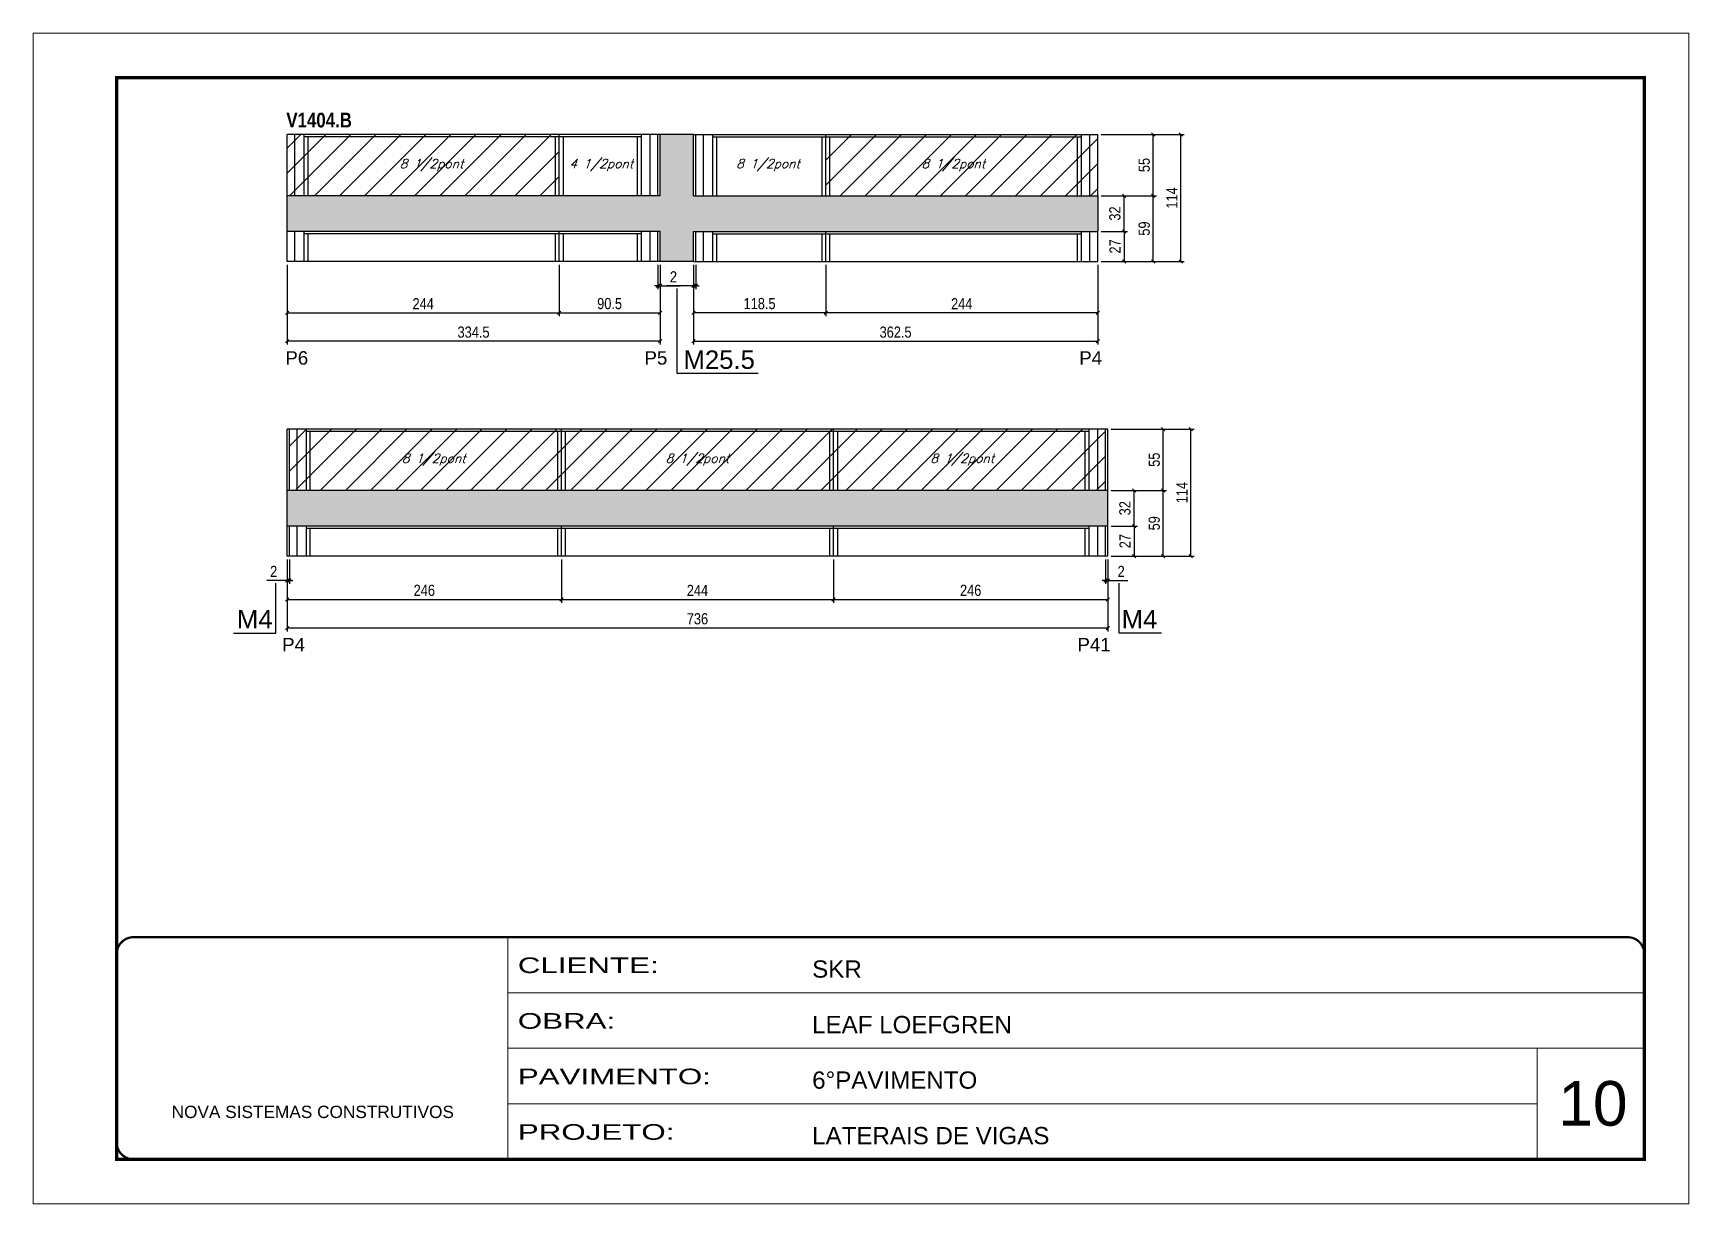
# Model space of a CAD drawing. Extents: x 3309 to 9563, y -2522 to 14608.
# Drawn here: x 4908 to 6393, y 11261 to 12311 of the extents above; entities that cross this region are included whole.
import ezdxf

# ---------------------------------------------------------------- set-up
doc = ezdxf.new("R2010")
doc.units = 0
doc.linetypes.add('CONTINUO', pattern=[0])
doc.linetypes.add('DASHED', pattern=[0.75, 0.5, -0.25])
for name, color, linetype in [('5', 5, 'Continuous'), ('COTA', 241, 'Continuous'), ('NOMENCLATURA', 7, 'Continuous'), ('Painéis', 200, 'Continuous'), ('SARR_2.2x7', 40, 'Continuous'), ('SARR_3.5x7', 81, 'Continuous'), ('texto', 7, 'Continuous')]:
    doc.layers.add(name, color=color, linetype=linetype)
for name, color, linetype, lineweight in [('CARIMBO', 255, 'Continuous', 9), ('Folhas', 255, 'Continuous', 9), ('Hachura', 251, 'Continuous', 9), ('SARRAFO DE PRESSAO', 251, 'DASHED', 9)]:
    doc.layers.add(name, color=color, linetype=linetype, lineweight=lineweight)
doc.styles.add('ARIAL', font='arial.ttf')
doc.styles.add('COTA TECNICA', font='techl___.ttf', dxfattribs={"height": 10})
doc.styles.add('Romans', font='romans.shx')
doc.styles.get("Standard").update_dxf_attribs({"font": 'arial.ttf'})
doc.styles.add('TECNICA', font='techb___.ttf', dxfattribs={"height": 10})
doc.styles.add('Tecnologia', font='')
doc.styles.get('Tecnologia').set_extended_font_data('Forgotten Futurist')
doc.dimstyles.new('PAINEL', dxfattribs={"dimtxt": 10, "dimasz": 3, "dimexe": 3, "dimexo": 3, "dimgap": 3, "dimtad": 1, "dimdec": 1, "dimzin": 12, "dimdsep": 46, "dimtxsty": 'COTA TECNICA', "dimblk1": 'OBLIQUE', "dimblk2": 'OBLIQUE', "dimsah": 1, "dimcen": 0.9, "dimclrd": 4, "dimclre": 4, "dimclrt": 240, "dimadec": 1, "dimazin": 3, "dimtfac": 1, "dimtdec": 1, "dimtmove": 0, "dimatfit": 3, "dimfxl": 1, "dimtolj": 1, "dimtzin": 12, "dimarcsym": 0})

# ---------------------------------------------------------------- blocks, each defined once
blk = doc.blocks.new('9999999999')
at = {"color": 30, "linetype": 'CONTINUO'}
for p, q in [((98564.6, 34230.2), (98564.6, 34429.4)), ((98564.6, 34379.6), (99584, 34379.6)), ((98564.6, 34329.8), (99488, 34329.8)), ((99584, 34329.8), (99488, 34329.8)), ((99488, 34329.8), (99488, 34230.2)), ((98564.6, 34280), (99488, 34280))]:
    blk.add_line(p, q, dxfattribs=at)
at = {"color": 30, "linetype": 'CONTINUO', "const_width": 2}
blk.add_lwpolyline([(99584, 34230.2), (99584, 34414.4, 0.414214), (99569, 34429.4), (98229, 34429.4, 0.414214), (98214, 34414.4), (98214, 34245.2, 0.414214), (98229, 34230.2), (99584, 34230.2)], format="xyb", dxfattribs=at)
at = {"layer": 'Folhas'}
blk.add_lwpolyline([(98139, 34190.2), (99624, 34190.2), (99624, 35240.2), (98139, 35240.2)], close=True, dxfattribs=at)
at = {"layer": 'Folhas', "color": 30, "const_width": 3}
blk.add_lwpolyline([(98214, 34230.2), (99584, 34230.2), (99584, 35200.2), (98214, 35200.2)], close=True, dxfattribs=at)
at = {"color": 7, "linetype": 'Continuous', "ltscale": 5, "style": 'ARIAL'}
for s, height, p in [('SKR', 15.48, (98837.7, 34393.1)), ('LEAF LOEFGREN', 15.483, (98837.7, 34343.3)), ('6°PAVIMENTO', 15.483, (98837.7, 34293.5)), ('NOVA SISTEMAS CONSTRUTIVOS', 11.059, (98263.2, 34267.2)), ('LATERAIS DE VIGAS', 15.483, (98837.7, 34243.7))]:
    blk.add_text(s, height=height, dxfattribs=at).set_placement(p)
at = {"layer": 'Folhas', "color": 7, "style": 'Tecnologia', "width": 1.5}
for s, p in [('CLIENTE:', (98573.7, 34397.2)), ('OBRA:', (98573.7, 34347.3)), ('PAVIMENTO:', (98573.7, 34297.5)), ('PROJETO:', (98573.7, 34247.7))]:
    blk.add_text(s, height=14, dxfattribs=at).set_placement(p)
blk = doc.blocks.new('_Oblique')
at = {"color": 0, "linetype": 'ByBlock', "lineweight": -2}
blk.add_line((-0.5, -0.5), (0.5, 0.5), dxfattribs=at)
blk = doc.blocks.new('*D1736')
at = {"layer": 'COTA', "color": 4, "linetype": 'ByBlock', "lineweight": -2, "transparency": 16777216}
for p, q in [((5500.2, 12102.9), (5500.2, 12031.3)), ((5862.7, 12102.9), (5862.7, 12031.3)), ((5500.2, 12034.3), (5862.7, 12034.3))]:
    blk.add_line(p, q, dxfattribs=at)
at = {"layer": 'Defpoints', "color": 0, "linetype": 'ByBlock', "transparency": 16777216}
for p in [(5500.2, 12105.9), (5862.7, 12105.9), (5862.7, 12034.3)]:
    blk.add_point(p, dxfattribs=at)
at = {"layer": 'COTA', "color": 4, "linetype": 'ByBlock', "lineweight": -2, "transparency": 16777216, "xscale": 3, "yscale": 3, "zscale": 3, "rotation": 180}
blk.add_blockref('_Oblique', (5500.2, 12034.3), dxfattribs=at)
at = {"layer": 'COTA', "color": 4, "linetype": 'ByBlock', "lineweight": -2, "transparency": 16777216, "xscale": 3, "yscale": 3, "zscale": 3}
blk.add_blockref('_Oblique', (5862.7, 12034.3), dxfattribs=at)
at = {"layer": 'COTA', "color": 240, "linetype": 'ByBlock', "transparency": 16777216, "insert": (5681.4, 12042.5), "char_height": 10, "attachment_point": 5, "style": 'COTA TECNICA'}
blk.add_mtext('\\A1;362.5', dxfattribs=at)
blk = doc.blocks.new('*D1737')
at = {"layer": 'COTA', "color": 4, "lineweight": -2, "transparency": 16777216}
for p, q in [((5618.7, 12102.9), (5618.7, 12056.9)), ((5862.7, 12102.9), (5862.7, 12056.9)), ((5862.7, 12059.9), (5618.7, 12059.9))]:
    blk.add_line(p, q, dxfattribs=at)
at = {"layer": 'Defpoints', "color": 0, "transparency": 16777216}
for p in [(5618.7, 12105.9), (5862.7, 12105.9), (5618.7, 12059.9)]:
    blk.add_point(p, dxfattribs=at)
at = {"layer": 'COTA', "color": 4, "lineweight": -2, "transparency": 16777216, "xscale": 3, "yscale": 3, "zscale": 3, "rotation": 180}
blk.add_blockref('_Oblique', (5618.7, 12059.9), dxfattribs=at)
at = {"layer": 'COTA', "color": 4, "lineweight": -2, "transparency": 16777216, "xscale": 3, "yscale": 3, "zscale": 3}
blk.add_blockref('_Oblique', (5862.7, 12059.9), dxfattribs=at)
at = {"layer": 'COTA', "color": 240, "transparency": 16777216, "insert": (5740.7, 12068), "char_height": 10, "attachment_point": 5, "style": 'COTA TECNICA'}
blk.add_mtext('\\A1;244', dxfattribs=at)
blk = doc.blocks.new('*D1738')
at = {"layer": 'COTA', "color": 4, "lineweight": -2, "transparency": 16777216}
for p, q in [((5500.2, 12102.9), (5500.2, 12056.9)), ((5618.7, 12102.9), (5618.7, 12056.9)), ((5618.7, 12059.9), (5500.2, 12059.9))]:
    blk.add_line(p, q, dxfattribs=at)
at = {"layer": 'Defpoints', "color": 0, "transparency": 16777216}
for p in [(5500.2, 12105.9), (5618.7, 12105.9), (5500.2, 12059.9)]:
    blk.add_point(p, dxfattribs=at)
at = {"layer": 'COTA', "color": 4, "lineweight": -2, "transparency": 16777216, "xscale": 3, "yscale": 3, "zscale": 3, "rotation": 180}
blk.add_blockref('_Oblique', (5500.2, 12059.9), dxfattribs=at)
at = {"layer": 'COTA', "color": 4, "lineweight": -2, "transparency": 16777216, "xscale": 3, "yscale": 3, "zscale": 3}
blk.add_blockref('_Oblique', (5618.7, 12059.9), dxfattribs=at)
at = {"layer": 'COTA', "color": 240, "transparency": 16777216, "insert": (5559.4, 12068.1), "char_height": 10, "attachment_point": 5, "style": 'COTA TECNICA'}
blk.add_mtext('\\A1;118.5', dxfattribs=at)
blk = doc.blocks.new('*D1740')
at = {"layer": 'COTA', "color": 4, "linetype": 'ByBlock', "lineweight": -2, "transparency": 16777216}
for p, q in [((5135.7, 12102.9), (5135.7, 12031.3)), ((5470.2, 12102.9), (5470.2, 12031.3)), ((5470.2, 12034.3), (5135.7, 12034.3))]:
    blk.add_line(p, q, dxfattribs=at)
at = {"layer": 'Defpoints', "color": 0, "linetype": 'ByBlock', "transparency": 16777216}
for p in [(5135.7, 12105.9), (5470.2, 12105.9), (5135.7, 12034.3)]:
    blk.add_point(p, dxfattribs=at)
at = {"layer": 'COTA', "color": 4, "linetype": 'ByBlock', "lineweight": -2, "transparency": 16777216, "xscale": 3, "yscale": 3, "zscale": 3, "rotation": 180}
blk.add_blockref('_Oblique', (5135.7, 12034.3), dxfattribs=at)
at = {"layer": 'COTA', "color": 4, "linetype": 'ByBlock', "lineweight": -2, "transparency": 16777216, "xscale": 3, "yscale": 3, "zscale": 3}
blk.add_blockref('_Oblique', (5470.2, 12034.3), dxfattribs=at)
at = {"layer": 'COTA', "color": 240, "linetype": 'ByBlock', "transparency": 16777216, "insert": (5302.9, 12042.5), "char_height": 10, "attachment_point": 5, "style": 'COTA TECNICA'}
blk.add_mtext('\\A1;334.5', dxfattribs=at)
blk = doc.blocks.new('*D1741')
at = {"layer": 'COTA', "color": 4, "lineweight": -2, "transparency": 16777216}
for p, q in [((5135.7, 12102.9), (5135.7, 12056.9)), ((5379.7, 12102.9), (5379.7, 12056.9)), ((5135.7, 12059.9), (5379.7, 12059.9))]:
    blk.add_line(p, q, dxfattribs=at)
at = {"layer": 'Defpoints', "color": 0, "transparency": 16777216}
for p in [(5135.7, 12105.9), (5379.7, 12105.9), (5379.7, 12059.9)]:
    blk.add_point(p, dxfattribs=at)
at = {"layer": 'COTA', "color": 4, "lineweight": -2, "transparency": 16777216, "xscale": 3, "yscale": 3, "zscale": 3, "rotation": 180}
blk.add_blockref('_Oblique', (5135.7, 12059.9), dxfattribs=at)
at = {"layer": 'COTA', "color": 4, "lineweight": -2, "transparency": 16777216, "xscale": 3, "yscale": 3, "zscale": 3}
blk.add_blockref('_Oblique', (5379.7, 12059.9), dxfattribs=at)
at = {"layer": 'COTA', "color": 240, "transparency": 16777216, "insert": (5257.7, 12068), "char_height": 10, "attachment_point": 5, "style": 'COTA TECNICA'}
blk.add_mtext('\\A1;244', dxfattribs=at)
blk = doc.blocks.new('*D1742')
at = {"layer": 'COTA', "color": 4, "lineweight": -2, "transparency": 16777216}
for p, q in [((5379.7, 12102.9), (5379.7, 12056.9)), ((5470.2, 12102.9), (5470.2, 12056.9)), ((5379.7, 12059.9), (5470.2, 12059.9))]:
    blk.add_line(p, q, dxfattribs=at)
at = {"layer": 'Defpoints', "color": 0, "transparency": 16777216}
for p in [(5379.7, 12105.9), (5470.2, 12105.9), (5470.2, 12059.9)]:
    blk.add_point(p, dxfattribs=at)
at = {"layer": 'COTA', "color": 4, "lineweight": -2, "transparency": 16777216, "xscale": 3, "yscale": 3, "zscale": 3, "rotation": 180}
blk.add_blockref('_Oblique', (5379.7, 12059.9), dxfattribs=at)
at = {"layer": 'COTA', "color": 4, "lineweight": -2, "transparency": 16777216, "xscale": 3, "yscale": 3, "zscale": 3}
blk.add_blockref('_Oblique', (5470.2, 12059.9), dxfattribs=at)
at = {"layer": 'COTA', "color": 240, "transparency": 16777216, "insert": (5424.9, 12068.1), "char_height": 10, "attachment_point": 5, "style": 'COTA TECNICA'}
blk.add_mtext('\\A1;90.5', dxfattribs=at)
blk = doc.blocks.new('*D1743')
at = {"layer": 'COTA', "color": 4, "lineweight": -2, "transparency": 16777216}
for p, q in [((5865.7, 12132.9), (5889.3, 12132.9)), ((5886.3, 12132.9), (5886.3, 12105.9)), ((5865.7, 12105.9), (5889.3, 12105.9))]:
    blk.add_line(p, q, dxfattribs=at)
at = {"layer": 'Defpoints', "color": 0, "transparency": 16777216}
for p in [(5862.7, 12132.9, 0), (5862.7, 12105.9, 0), (5886.3, 12105.9)]:
    blk.add_point(p, dxfattribs=at)
at = {"layer": 'COTA', "color": 4, "lineweight": -2, "transparency": 16777216, "xscale": 3, "yscale": 3, "zscale": 3}
for p, rotation in [((5886.3, 12132.9), 90), ((5886.3, 12105.9), 270)]:
    blk.add_blockref('_Oblique', p, dxfattribs=dict(at, rotation=rotation))
at = {"layer": 'COTA', "color": 240, "transparency": 16777216, "insert": (5878.2, 12119.4), "char_height": 10, "attachment_point": 5, "rotation": 90, "style": 'COTA TECNICA'}
blk.add_mtext('\\A1;27', dxfattribs=at)
blk = doc.blocks.new('*D1744')
at = {"layer": 'COTA', "color": 4, "lineweight": -2, "transparency": 16777216}
for p, q in [((5865.7, 12164.9), (5889.3, 12164.9)), ((5886.3, 12132.9), (5886.3, 12164.9)), ((5865.7, 12132.9), (5889.3, 12132.9))]:
    blk.add_line(p, q, dxfattribs=at)
at = {"layer": 'Defpoints', "color": 0, "transparency": 16777216}
for p in [(5862.7, 12164.9, 0), (5886.3, 12164.9), (5862.7, 12132.9, 0)]:
    blk.add_point(p, dxfattribs=at)
at = {"layer": 'COTA', "color": 4, "lineweight": -2, "transparency": 16777216, "xscale": 3, "yscale": 3, "zscale": 3}
for p, rotation in [((5886.3, 12164.9), 90), ((5886.3, 12132.9), 270)]:
    blk.add_blockref('_Oblique', p, dxfattribs=dict(at, rotation=rotation))
at = {"layer": 'COTA', "color": 240, "transparency": 16777216, "insert": (5878.1, 12148.9), "char_height": 10, "attachment_point": 5, "rotation": 90, "style": 'COTA TECNICA'}
blk.add_mtext('\\A1;32', dxfattribs=at)
blk = doc.blocks.new('*D1739')
at = {"layer": 'COTA', "color": 4, "lineweight": -2, "transparency": 16777216}
for p, q in [((5865.7, 12164.9), (5915.5, 12164.9)), ((5912.5, 12105.9), (5912.5, 12164.9)), ((5865.7, 12105.9), (5915.5, 12105.9))]:
    blk.add_line(p, q, dxfattribs=at)
at = {"layer": 'Defpoints', "color": 0, "transparency": 16777216}
for p in [(5862.7, 12164.9, 0), (5912.5, 12164.9), (5862.7, 12105.9, 0)]:
    blk.add_point(p, dxfattribs=at)
at = {"layer": 'COTA', "color": 4, "lineweight": -2, "transparency": 16777216, "xscale": 3, "yscale": 3, "zscale": 3}
for p, rotation in [((5912.5, 12164.9), 90), ((5912.5, 12105.9), 270)]:
    blk.add_blockref('_Oblique', p, dxfattribs=dict(at, rotation=rotation))
at = {"layer": 'COTA', "color": 240, "transparency": 16777216, "insert": (5904.4, 12135.4), "char_height": 10, "attachment_point": 5, "rotation": 90, "style": 'COTA TECNICA'}
blk.add_mtext('\\A1;59', dxfattribs=at)
blk = doc.blocks.new('*D1745')
at = {"layer": 'COTA', "color": 4, "lineweight": -2, "transparency": 16777216}
for p, q in [((5865.7, 12219.9), (5915.5, 12219.9)), ((5912.5, 12164.9), (5912.5, 12219.9)), ((5865.7, 12164.9), (5915.5, 12164.9))]:
    blk.add_line(p, q, dxfattribs=at)
at = {"layer": 'Defpoints', "color": 0, "transparency": 16777216}
for p in [(5862.7, 12219.9), (5912.5, 12219.9), (5862.7, 12164.9)]:
    blk.add_point(p, dxfattribs=at)
at = {"layer": 'COTA', "color": 4, "lineweight": -2, "transparency": 16777216, "xscale": 3, "yscale": 3, "zscale": 3}
for p, rotation in [((5912.5, 12219.9), 90), ((5912.5, 12164.9), 270)]:
    blk.add_blockref('_Oblique', p, dxfattribs=dict(at, rotation=rotation))
at = {"layer": 'COTA', "color": 240, "transparency": 16777216, "insert": (5904.4, 12192.4), "char_height": 10, "attachment_point": 5, "rotation": 90, "style": 'COTA TECNICA'}
blk.add_mtext('\\A1;55', dxfattribs=at)
blk = doc.blocks.new('*D1746')
at = {"layer": 'COTA', "color": 4, "lineweight": -2, "transparency": 16777216}
for p, q in [((5865.7, 12219.9), (5940.2, 12219.9)), ((5937.2, 12105.9), (5937.2, 12219.9)), ((5865.7, 12105.9), (5940.2, 12105.9))]:
    blk.add_line(p, q, dxfattribs=at)
at = {"layer": 'Defpoints', "color": 0, "transparency": 16777216}
for p in [(5862.7, 12219.9), (5937.2, 12219.9), (5862.7, 12105.9)]:
    blk.add_point(p, dxfattribs=at)
at = {"layer": 'COTA', "color": 4, "lineweight": -2, "transparency": 16777216, "xscale": 3, "yscale": 3, "zscale": 3}
for p, rotation in [((5937.2, 12219.9), 90), ((5937.2, 12105.9), 270)]:
    blk.add_blockref('_Oblique', p, dxfattribs=dict(at, rotation=rotation))
at = {"layer": 'COTA', "color": 240, "transparency": 16777216, "insert": (5929.2, 12162.9), "char_height": 10, "attachment_point": 5, "rotation": 90, "style": 'COTA TECNICA'}
blk.add_mtext('\\A1;114', dxfattribs=at)
blk = doc.blocks.new('*D1747')
at = {"layer": 'COTA', "color": 4, "linetype": 'ByBlock', "lineweight": -2, "transparency": 16777216}
for p, q in [((5135.7, 11838.6), (5135.7, 11774.1)), ((5871.7, 11838.6), (5871.7, 11774.1)), ((5871.7, 11777.1), (5135.7, 11777.1))]:
    blk.add_line(p, q, dxfattribs=at)
at = {"layer": 'Defpoints', "color": 0, "linetype": 'ByBlock', "transparency": 16777216}
for p in [(5135.7, 11841.6), (5871.7, 11841.6), (5135.7, 11777.1)]:
    blk.add_point(p, dxfattribs=at)
at = {"layer": 'COTA', "color": 4, "linetype": 'ByBlock', "lineweight": -2, "transparency": 16777216, "xscale": 3, "yscale": 3, "zscale": 3, "rotation": 180}
blk.add_blockref('_Oblique', (5135.7, 11777.1), dxfattribs=at)
at = {"layer": 'COTA', "color": 4, "linetype": 'ByBlock', "lineweight": -2, "transparency": 16777216, "xscale": 3, "yscale": 3, "zscale": 3}
blk.add_blockref('_Oblique', (5871.7, 11777.1), dxfattribs=at)
at = {"layer": 'COTA', "color": 240, "linetype": 'ByBlock', "transparency": 16777216, "insert": (5503.7, 11785.4), "char_height": 10, "attachment_point": 5, "style": 'COTA TECNICA'}
blk.add_mtext('\\A1;736', dxfattribs=at)
blk = doc.blocks.new('*D1748')
at = {"layer": 'COTA', "color": 4, "lineweight": -2, "transparency": 16777216}
for p, q in [((5135.7, 11838.6), (5135.7, 11799.8)), ((5381.7, 11838.6), (5381.7, 11799.8)), ((5135.7, 11802.8), (5381.7, 11802.8))]:
    blk.add_line(p, q, dxfattribs=at)
at = {"layer": 'Defpoints', "color": 0, "transparency": 16777216}
for p in [(5135.7, 11841.6), (5381.7, 11841.6), (5381.7, 11802.8)]:
    blk.add_point(p, dxfattribs=at)
at = {"layer": 'COTA', "color": 4, "lineweight": -2, "transparency": 16777216, "xscale": 3, "yscale": 3, "zscale": 3, "rotation": 180}
blk.add_blockref('_Oblique', (5135.7, 11802.8), dxfattribs=at)
at = {"layer": 'COTA', "color": 4, "lineweight": -2, "transparency": 16777216, "xscale": 3, "yscale": 3, "zscale": 3}
blk.add_blockref('_Oblique', (5381.7, 11802.8), dxfattribs=at)
at = {"layer": 'COTA', "color": 240, "transparency": 16777216, "insert": (5258.7, 11810.9), "char_height": 10, "attachment_point": 5, "style": 'COTA TECNICA'}
blk.add_mtext('\\A1;246', dxfattribs=at)
blk = doc.blocks.new('*D1749')
at = {"layer": 'COTA', "color": 4, "lineweight": -2, "transparency": 16777216}
for p, q in [((5381.7, 11838.6), (5381.7, 11799.8)), ((5625.7, 11838.6), (5625.7, 11799.8)), ((5381.7, 11802.8), (5625.7, 11802.8))]:
    blk.add_line(p, q, dxfattribs=at)
at = {"layer": 'Defpoints', "color": 0, "transparency": 16777216}
for p in [(5381.7, 11841.6), (5625.7, 11841.6), (5625.7, 11802.8)]:
    blk.add_point(p, dxfattribs=at)
at = {"layer": 'COTA', "color": 4, "lineweight": -2, "transparency": 16777216, "xscale": 3, "yscale": 3, "zscale": 3, "rotation": 180}
blk.add_blockref('_Oblique', (5381.7, 11802.8), dxfattribs=at)
at = {"layer": 'COTA', "color": 4, "lineweight": -2, "transparency": 16777216, "xscale": 3, "yscale": 3, "zscale": 3}
blk.add_blockref('_Oblique', (5625.7, 11802.8), dxfattribs=at)
at = {"layer": 'COTA', "color": 240, "transparency": 16777216, "insert": (5503.7, 11810.9), "char_height": 10, "attachment_point": 5, "style": 'COTA TECNICA'}
blk.add_mtext('\\A1;244', dxfattribs=at)
blk = doc.blocks.new('*D1750')
at = {"layer": 'COTA', "color": 4, "lineweight": -2, "transparency": 16777216}
for p, q in [((5625.7, 11838.6), (5625.7, 11799.8)), ((5871.7, 11838.6), (5871.7, 11799.8)), ((5625.7, 11802.8), (5871.7, 11802.8))]:
    blk.add_line(p, q, dxfattribs=at)
at = {"layer": 'Defpoints', "color": 0, "transparency": 16777216}
for p in [(5625.7, 11841.6), (5871.7, 11841.6), (5871.7, 11802.8)]:
    blk.add_point(p, dxfattribs=at)
at = {"layer": 'COTA', "color": 4, "lineweight": -2, "transparency": 16777216, "xscale": 3, "yscale": 3, "zscale": 3, "rotation": 180}
blk.add_blockref('_Oblique', (5625.7, 11802.8), dxfattribs=at)
at = {"layer": 'COTA', "color": 4, "lineweight": -2, "transparency": 16777216, "xscale": 3, "yscale": 3, "zscale": 3}
blk.add_blockref('_Oblique', (5871.7, 11802.8), dxfattribs=at)
at = {"layer": 'COTA', "color": 240, "transparency": 16777216, "insert": (5748.7, 11810.9), "char_height": 10, "attachment_point": 5, "style": 'COTA TECNICA'}
blk.add_mtext('\\A1;246', dxfattribs=at)
blk = doc.blocks.new('*D1751')
at = {"layer": 'COTA', "color": 4, "lineweight": -2, "transparency": 16777216}
for p, q in [((5135.7, 11838.6), (5135.7, 11816.9)), ((5137.7, 11838.6), (5137.7, 11816.9)), ((5135.7, 11819.9), (5117.6, 11819.9)), ((5137.7, 11819.9), (5135.7, 11819.9)), ((5137.7, 11819.9), (5140.7, 11819.9))]:
    blk.add_line(p, q, dxfattribs=at)
at = {"layer": 'Defpoints', "color": 0, "transparency": 16777216}
for p in [(5135.7, 11841.6), (5137.7, 11841.6), (5135.7, 11819.9)]:
    blk.add_point(p, dxfattribs=at)
at = {"layer": 'COTA', "color": 4, "lineweight": -2, "transparency": 16777216, "xscale": 3, "yscale": 3, "zscale": 3}
blk.add_blockref('_Oblique', (5135.7, 11819.9), dxfattribs=at)
at = {"layer": 'COTA', "color": 4, "lineweight": -2, "transparency": 16777216, "xscale": 3, "yscale": 3, "zscale": 3, "rotation": 180}
blk.add_blockref('_Oblique', (5137.7, 11819.9), dxfattribs=at)
at = {"layer": 'COTA', "color": 240, "transparency": 16777216, "insert": (5123.6, 11827.9), "char_height": 10, "attachment_point": 5, "style": 'COTA TECNICA'}
blk.add_mtext('\\A1;2', dxfattribs=at)
blk = doc.blocks.new('*D1752')
at = {"layer": 'COTA', "color": 4, "lineweight": -2, "transparency": 16777216}
for p, q in [((5869.7, 11838.6), (5869.7, 11816.9)), ((5871.7, 11838.6), (5871.7, 11816.9)), ((5869.7, 11819.9), (5866.7, 11819.9)), ((5869.7, 11819.9), (5871.7, 11819.9)), ((5871.7, 11819.9), (5889.8, 11819.9))]:
    blk.add_line(p, q, dxfattribs=at)
at = {"layer": 'Defpoints', "color": 0, "transparency": 16777216}
for p in [(5869.7, 11841.6), (5871.7, 11841.6), (5871.7, 11819.9)]:
    blk.add_point(p, dxfattribs=at)
at = {"layer": 'COTA', "color": 4, "lineweight": -2, "transparency": 16777216, "xscale": 3, "yscale": 3, "zscale": 3}
blk.add_blockref('_Oblique', (5869.7, 11819.9), dxfattribs=at)
at = {"layer": 'COTA', "color": 4, "lineweight": -2, "transparency": 16777216, "xscale": 3, "yscale": 3, "zscale": 3, "rotation": 180}
blk.add_blockref('_Oblique', (5871.7, 11819.9), dxfattribs=at)
at = {"layer": 'COTA', "color": 240, "transparency": 16777216, "insert": (5883.7, 11827.9), "char_height": 10, "attachment_point": 5, "style": 'COTA TECNICA'}
blk.add_mtext('\\A1;2', dxfattribs=at)
blk = doc.blocks.new('*D1755')
at = {"layer": 'COTA', "color": 4, "lineweight": -2, "transparency": 16777216}
for p, q in [((5874.7, 11868.6), (5898.3, 11868.6)), ((5895.3, 11868.6), (5895.3, 11841.6)), ((5874.7, 11841.6), (5898.3, 11841.6))]:
    blk.add_line(p, q, dxfattribs=at)
at = {"layer": 'Defpoints', "color": 0, "transparency": 16777216}
for p in [(5871.7, 11868.6, 0), (5871.7, 11841.6, 0), (5895.3, 11841.6)]:
    blk.add_point(p, dxfattribs=at)
at = {"layer": 'COTA', "color": 4, "lineweight": -2, "transparency": 16777216, "xscale": 3, "yscale": 3, "zscale": 3}
for p, rotation in [((5895.3, 11868.6), 90), ((5895.3, 11841.6), 270)]:
    blk.add_blockref('_Oblique', p, dxfattribs=dict(at, rotation=rotation))
at = {"layer": 'COTA', "color": 240, "transparency": 16777216, "insert": (5887.2, 11855.1), "char_height": 10, "attachment_point": 5, "rotation": 90, "style": 'COTA TECNICA'}
blk.add_mtext('\\A1;27', dxfattribs=at)
blk = doc.blocks.new('*D1756')
at = {"layer": 'COTA', "color": 4, "lineweight": -2, "transparency": 16777216}
for p, q in [((5874.7, 11900.6), (5898.3, 11900.6)), ((5895.3, 11868.6), (5895.3, 11900.6)), ((5874.7, 11868.6), (5898.3, 11868.6))]:
    blk.add_line(p, q, dxfattribs=at)
at = {"layer": 'Defpoints', "color": 0, "transparency": 16777216}
for p in [(5871.7, 11900.6, 0), (5895.3, 11900.6), (5871.7, 11868.6, 0)]:
    blk.add_point(p, dxfattribs=at)
at = {"layer": 'COTA', "color": 4, "lineweight": -2, "transparency": 16777216, "xscale": 3, "yscale": 3, "zscale": 3}
for p, rotation in [((5895.3, 11900.6), 90), ((5895.3, 11868.6), 270)]:
    blk.add_blockref('_Oblique', p, dxfattribs=dict(at, rotation=rotation))
at = {"layer": 'COTA', "color": 240, "transparency": 16777216, "insert": (5887.1, 11884.6), "char_height": 10, "attachment_point": 5, "rotation": 90, "style": 'COTA TECNICA'}
blk.add_mtext('\\A1;32', dxfattribs=at)
blk = doc.blocks.new('*D1757')
at = {"layer": 'COTA', "color": 4, "lineweight": -2, "transparency": 16777216}
for p, q in [((5874.7, 11900.6), (5924.5, 11900.6)), ((5921.5, 11841.6), (5921.5, 11900.6)), ((5874.7, 11841.6), (5924.5, 11841.6))]:
    blk.add_line(p, q, dxfattribs=at)
at = {"layer": 'Defpoints', "color": 0, "transparency": 16777216}
for p in [(5871.7, 11900.6, 0), (5921.5, 11900.6), (5871.7, 11841.6, 0)]:
    blk.add_point(p, dxfattribs=at)
at = {"layer": 'COTA', "color": 4, "lineweight": -2, "transparency": 16777216, "xscale": 3, "yscale": 3, "zscale": 3}
for p, rotation in [((5921.5, 11900.6), 90), ((5921.5, 11841.6), 270)]:
    blk.add_blockref('_Oblique', p, dxfattribs=dict(at, rotation=rotation))
at = {"layer": 'COTA', "color": 240, "transparency": 16777216, "insert": (5913.4, 11871.1), "char_height": 10, "attachment_point": 5, "rotation": 90, "style": 'COTA TECNICA'}
blk.add_mtext('\\A1;59', dxfattribs=at)
blk = doc.blocks.new('*D1753')
at = {"layer": 'COTA', "color": 4, "lineweight": -2, "transparency": 16777216}
for p, q in [((5874.7, 11955.6), (5924.5, 11955.6)), ((5921.5, 11900.6), (5921.5, 11955.6)), ((5874.7, 11900.6), (5924.5, 11900.6))]:
    blk.add_line(p, q, dxfattribs=at)
at = {"layer": 'Defpoints', "color": 0, "transparency": 16777216}
for p in [(5871.7, 11955.6), (5921.5, 11955.6), (5871.7, 11900.6)]:
    blk.add_point(p, dxfattribs=at)
at = {"layer": 'COTA', "color": 4, "lineweight": -2, "transparency": 16777216, "xscale": 3, "yscale": 3, "zscale": 3}
for p, rotation in [((5921.5, 11955.6), 90), ((5921.5, 11900.6), 270)]:
    blk.add_blockref('_Oblique', p, dxfattribs=dict(at, rotation=rotation))
at = {"layer": 'COTA', "color": 240, "transparency": 16777216, "insert": (5913.4, 11928.1), "char_height": 10, "attachment_point": 5, "rotation": 90, "style": 'COTA TECNICA'}
blk.add_mtext('\\A1;55', dxfattribs=at)
blk = doc.blocks.new('*D1754')
at = {"layer": 'COTA', "color": 4, "lineweight": -2, "transparency": 16777216}
for p, q in [((5874.7, 11955.6), (5949.2, 11955.6)), ((5946.2, 11841.6), (5946.2, 11955.6)), ((5874.7, 11841.6), (5949.2, 11841.6))]:
    blk.add_line(p, q, dxfattribs=at)
at = {"layer": 'Defpoints', "color": 0, "transparency": 16777216}
for p in [(5871.7, 11955.6), (5946.2, 11955.6), (5871.7, 11841.6)]:
    blk.add_point(p, dxfattribs=at)
at = {"layer": 'COTA', "color": 4, "lineweight": -2, "transparency": 16777216, "xscale": 3, "yscale": 3, "zscale": 3}
for p, rotation in [((5946.2, 11955.6), 90), ((5946.2, 11841.6), 270)]:
    blk.add_blockref('_Oblique', p, dxfattribs=dict(at, rotation=rotation))
at = {"layer": 'COTA', "color": 240, "transparency": 16777216, "insert": (5938.2, 11898.6), "char_height": 10, "attachment_point": 5, "rotation": 90, "style": 'COTA TECNICA'}
blk.add_mtext('\\A1;114', dxfattribs=at)
blk = doc.blocks.new('*D3001')
at = {"layer": 'COTA', "color": 4, "lineweight": -2, "transparency": 16777216}
for p, q in [((5468.2, 12102.9), (5468.2, 12081.1)), ((5470.2, 12102.9), (5470.2, 12081.1)), ((5468.2, 12084.1), (5465.2, 12084.1)), ((5468.2, 12084.1), (5470.2, 12084.1)), ((5470.2, 12084.1), (5488.3, 12084.1))]:
    blk.add_line(p, q, dxfattribs=at)
at = {"layer": 'Defpoints', "color": 0, "transparency": 16777216}
for p in [(5468.2, 12105.9), (5470.2, 12105.9), (5470.2, 12084.1)]:
    blk.add_point(p, dxfattribs=at)
at = {"layer": 'COTA', "color": 4, "lineweight": -2, "transparency": 16777216, "xscale": 3, "yscale": 3, "zscale": 3}
blk.add_blockref('_Oblique', (5468.2, 12084.1), dxfattribs=at)
at = {"layer": 'COTA', "color": 4, "lineweight": -2, "transparency": 16777216, "xscale": 3, "yscale": 3, "zscale": 3, "rotation": 180}
blk.add_blockref('_Oblique', (5470.2, 12084.1), dxfattribs=at)
at = {"layer": 'COTA', "color": 240, "transparency": 16777216, "insert": (5482.2, 12092.1), "char_height": 10, "attachment_point": 5, "style": 'COTA TECNICA'}
blk.add_mtext('\\A1;2', dxfattribs=at)
blk = doc.blocks.new('*D3002')
at = {"layer": 'COTA', "color": 4, "lineweight": -2, "transparency": 16777216}
for p, q in [((5500.2, 12102.9), (5500.2, 12081.1)), ((5502.2, 12102.9), (5502.2, 12081.1)), ((5500.2, 12084.1), (5476, 12084.1)), ((5502.2, 12084.1), (5500.2, 12084.1)), ((5502.2, 12084.1), (5505.2, 12084.1))]:
    blk.add_line(p, q, dxfattribs=at)
at = {"layer": 'Defpoints', "color": 0, "transparency": 16777216}
for p in [(5500.2, 12105.9), (5502.2, 12105.9), (5500.2, 12084.1)]:
    blk.add_point(p, dxfattribs=at)
at = {"layer": 'COTA', "color": 4, "lineweight": -2, "transparency": 16777216, "xscale": 3, "yscale": 3, "zscale": 3}
blk.add_blockref('_Oblique', (5500.2, 12084.1), dxfattribs=at)
at = {"layer": 'COTA', "color": 4, "lineweight": -2, "transparency": 16777216, "xscale": 3, "yscale": 3, "zscale": 3, "rotation": 180}
blk.add_blockref('_Oblique', (5502.2, 12084.1), dxfattribs=at)
at = {"layer": 'COTA', "color": 240, "transparency": 16777216, "insert": (5482.1, 12092.1), "char_height": 10, "attachment_point": 5, "style": 'COTA TECNICA'}
blk.add_mtext('\\A1;2', dxfattribs=at)

msp = doc.modelspace()

# ---------------------------------------------------------------- hatches: boundary and pattern name
at = {"layer": 'COTA'}
h = msp.add_hatch(dxfattribs=at)
h.set_pattern_fill('AR-CONC', color=256, scale=0.03)
h.paths.add_polyline_path([(5862.68, 12132.86), (5862.68, 12164.86), (5500.18, 12164.86), (5500.18, 12219.86), (5470.18, 12219.86), (5470.18, 12164.86), (5135.68, 12164.86), (5135.68, 12132.86), (5470.18, 12132.86), (5470.18, 12105.86), (5500.18, 12105.86), (5500.18, 12132.86)])
h = msp.add_hatch(dxfattribs=at)
h.set_pattern_fill('AR-CONC', color=256, scale=0.03)
h.paths.add_polyline_path([(5871.68, 11900.63), (5135.68, 11900.63), (5135.68, 11868.63), (5871.68, 11868.63)])
at = {"layer": 'Hachura'}
h = msp.add_hatch(dxfattribs=at)
h.set_pattern_fill('ANSI31', color=256, scale=5)
h.paths.add_polyline_path([(5135.68, 12219.86), (5135.68, 12164.86), (5379.68, 12164.86), (5379.68, 12219.86)])
h.paths.add_polyline_path([(5618.68, 12219.86), (5618.68, 12164.86), (5862.68, 12164.86), (5862.68, 12219.86)])
h.paths.add_polyline_path([(5381.68, 11955.63), (5381.68, 11900.63), (5625.68, 11900.63), (5625.68, 11955.63)])
h.paths.add_polyline_path([(5381.68, 11900.63), (5381.68, 11955.63), (5137.68, 11955.63), (5137.68, 11900.63)])
h.paths.add_polyline_path([(5625.68, 11955.63), (5625.68, 11900.63), (5869.68, 11900.63), (5869.68, 11955.63)])

# ---------------------------------------------------------------- linework, layer by layer
at = {"layer": 'COTA'}
for p, q in [((5500.18, 12219.86), (5470.18, 12219.86)), ((5135.68, 12132.86), (5135.68, 12164.86)), ((5862.68, 12164.86), (5862.68, 12132.86)), ((5500.18, 12105.86), (5470.18, 12105.86)), ((5135.68, 11868.63), (5135.68, 11900.63)), ((5871.68, 11868.63), (5871.68, 11900.63))]:
    msp.add_line(p, q, dxfattribs=at)
at = {"layer": 'NOMENCLATURA', "linetype": 'Continuous'}
for p, q in [((5485.41, 12005.42), (5485.41, 12081.6)), ((5558.26, 12005.42), (5485.41, 12005.42)), ((5125.49, 11772.58), (5125.49, 11817.37)), ((5881.88, 11772.58), (5881.88, 11817.37)), ((5087.56, 11772.58), (5125.49, 11772.58)), ((5919.81, 11772.58), (5881.88, 11772.58))]:
    msp.add_line(p, q, dxfattribs=at)
at = {"layer": 'Painéis', "linetype": 'ByBlock'}
for p, q in [((5470.18, 12219.86), (5135.68, 12219.86)), ((5135.68, 12164.86), (5135.68, 12219.86)), ((5379.68, 12164.86), (5379.68, 12219.86)), ((5468.18, 12164.86), (5468.18, 12219.86)), ((5470.18, 12164.86), (5470.18, 12219.86)), ((5500.18, 12219.86), (5862.68, 12219.86)), ((5500.18, 12164.86), (5500.18, 12219.86)), ((5502.18, 12164.86), (5502.18, 12219.86)), ((5618.68, 12164.86), (5618.68, 12219.86)), ((5862.68, 12164.86), (5862.68, 12219.86)), ((5470.18, 12164.86), (5135.68, 12164.86)), ((5500.18, 12164.86), (5862.68, 12164.86)), ((5470.18, 12132.86), (5135.68, 12132.86)), ((5135.68, 12105.86), (5135.68, 12132.86)), ((5379.68, 12105.86), (5379.68, 12132.86)), ((5468.18, 12105.86), (5468.18, 12132.86)), ((5470.18, 12105.86), (5470.18, 12132.86)), ((5500.18, 12132.86), (5862.68, 12132.86)), ((5500.18, 12105.86), (5500.18, 12132.86)), ((5502.18, 12105.86), (5502.18, 12132.86)), ((5618.68, 12105.86), (5618.68, 12132.86)), ((5862.68, 12105.86), (5862.68, 12132.86)), ((5470.18, 12105.86), (5135.68, 12105.86)), ((5500.18, 12105.86), (5862.68, 12105.86)), ((5871.68, 11955.63), (5135.68, 11955.63)), ((5135.68, 11900.63), (5135.68, 11955.63)), ((5137.68, 11900.63), (5137.68, 11955.63)), ((5381.68, 11900.63), (5381.68, 11955.63)), ((5625.68, 11900.63), (5625.68, 11955.63)), ((5869.68, 11900.63), (5869.68, 11955.63)), ((5871.68, 11900.63), (5871.68, 11955.63)), ((5871.68, 11900.63), (5135.68, 11900.63)), ((5871.68, 11868.63), (5135.68, 11868.63)), ((5135.68, 11841.63), (5135.68, 11868.63)), ((5137.68, 11841.63), (5137.68, 11868.63)), ((5381.68, 11841.63), (5381.68, 11868.63)), ((5625.68, 11841.63), (5625.68, 11868.63)), ((5869.68, 11841.63), (5869.68, 11868.63)), ((5871.68, 11841.63), (5871.68, 11868.63)), ((5871.68, 11841.63), (5135.68, 11841.63))]:
    msp.add_line(p, q, dxfattribs=at)
at = {"layer": 'SARR_2.2x7', "linetype": 'Continuous'}
for p, q in [((5142.68, 12164.86), (5142.68, 12219.86)), ((5379.68, 12217.66), (5150.68, 12217.66)), ((5453.18, 12217.66), (5379.68, 12217.66)), ((5461.18, 12164.86), (5461.18, 12219.86)), ((5509.18, 12164.86), (5509.18, 12219.86)), ((5517.18, 12217.66), (5618.68, 12217.66)), ((5618.68, 12217.66), (5847.68, 12217.66)), ((5855.68, 12164.86), (5855.68, 12219.86)), ((5142.68, 12105.86), (5142.68, 12132.86)), ((5461.18, 12105.86), (5461.18, 12132.86)), ((5509.18, 12105.86), (5509.18, 12132.86)), ((5855.68, 12105.86), (5855.68, 12132.86)), ((5379.68, 12130.66), (5150.68, 12130.66)), ((5453.18, 12130.66), (5379.68, 12130.66)), ((5517.18, 12130.66), (5618.68, 12130.66)), ((5618.68, 12130.66), (5847.68, 12130.66)), ((5144.68, 11900.63), (5144.68, 11955.63)), ((5862.68, 11900.63), (5862.68, 11955.63)), ((5381.68, 11953.43), (5152.68, 11953.43)), ((5625.68, 11953.43), (5381.68, 11953.43)), ((5854.68, 11953.43), (5625.68, 11953.43)), ((5144.68, 11841.63), (5144.68, 11868.63)), ((5381.68, 11866.43), (5152.68, 11866.43)), ((5625.68, 11866.43), (5381.68, 11866.43)), ((5854.68, 11866.43), (5625.68, 11866.43)), ((5862.68, 11841.63), (5862.68, 11868.63))]:
    msp.add_line(p, q, dxfattribs=at)
at = {"layer": 'SARR_3.5x7'}
for p, q in [((5150.68, 12219.86), (5150.68, 12164.86)), ((5154.18, 12217.66), (5154.18, 12164.86)), ((5376.18, 12217.66), (5376.18, 12164.86)), ((5383.18, 12217.66), (5383.18, 12164.86)), ((5449.68, 12217.66), (5449.68, 12164.86)), ((5453.18, 12219.86), (5453.18, 12164.86)), ((5517.18, 12219.86), (5517.18, 12164.86)), ((5520.68, 12217.66), (5520.68, 12164.86)), ((5615.18, 12217.66), (5615.18, 12164.86)), ((5622.18, 12217.66), (5622.18, 12164.86)), ((5844.18, 12217.66), (5844.18, 12164.86)), ((5847.68, 12219.86), (5847.68, 12164.86)), ((5150.68, 12132.86), (5150.68, 12105.86)), ((5453.18, 12132.86), (5453.18, 12105.86)), ((5517.18, 12132.86), (5517.18, 12105.86)), ((5847.68, 12132.86), (5847.68, 12105.86)), ((5154.18, 12130.66), (5154.18, 12105.86)), ((5376.18, 12130.66), (5376.18, 12105.86)), ((5383.18, 12130.66), (5383.18, 12105.86)), ((5449.68, 12130.66), (5449.68, 12105.86)), ((5520.68, 12130.66), (5520.68, 12105.86)), ((5615.18, 12130.66), (5615.18, 12105.86)), ((5622.18, 12130.66), (5622.18, 12105.86)), ((5844.18, 12130.66), (5844.18, 12105.86)), ((5152.68, 11955.63), (5152.68, 11900.63)), ((5854.68, 11955.63), (5854.68, 11900.63)), ((5156.18, 11953.43), (5156.18, 11900.63)), ((5378.18, 11953.43), (5378.18, 11900.63)), ((5385.18, 11953.43), (5385.18, 11900.63)), ((5622.18, 11953.43), (5622.18, 11900.63)), ((5629.18, 11953.43), (5629.18, 11900.63)), ((5851.18, 11953.43), (5851.18, 11900.63)), ((5152.68, 11868.63), (5152.68, 11841.63)), ((5156.18, 11866.43), (5156.18, 11841.63)), ((5378.18, 11866.43), (5378.18, 11841.63)), ((5385.18, 11866.43), (5385.18, 11841.63)), ((5622.18, 11866.43), (5622.18, 11841.63)), ((5629.18, 11866.43), (5629.18, 11841.63)), ((5851.18, 11866.43), (5851.18, 11841.63)), ((5854.68, 11868.63), (5854.68, 11841.63))]:
    msp.add_line(p, q, dxfattribs=at)

# ---------------------------------------------------------------- block references
at = {"layer": 'SARRAFO DE PRESSAO', "color": 6, "linetype": 'ByBlock'}
msp.add_blockref('9999999999', (-93231.11, -22929.5), dxfattribs=at)

# ---------------------------------------------------------------- texts
at = {"layer": '5', "linetype": 'Continuous'}
for s, rotation, p in [('P6', 0.00004, (5134.09, 12013.42)), ('P5', 0.00004, (5456.17, 12013.42)), ('P4', 359.99996, (5846.09, 12013.42)), ('P4', 359.99996, (5131.2, 11756.3)), ('P41', 359.99996, (5844.51, 11756.3))]:
    msp.add_text(s, height=12, rotation=rotation, dxfattribs=at).set_placement(p)
at = {"layer": 'CARIMBO', "style": 'ARIAL'}
msp.add_text('10', height=40, dxfattribs=at).set_placement((6275.73, 11330.85))
at = {"layer": 'NOMENCLATURA', "style": 'TECNICA'}
msp.add_text('V1404.B', height=13.2, dxfattribs=at).set_placement((5134.97, 12226.1))
at = {"layer": 'NOMENCLATURA', "linetype": 'Continuous'}
for s, p in [('M25.5', (5491.15, 12009.61)), ('M4', (5090.64, 11776.78)), ('M4', (5884.12, 11776.78))]:
    msp.add_text(s, height=16.5, dxfattribs=at).set_placement(p)
at = {"layer": 'texto', "color": 2, "char_height": 8, "attachment_point": 5, "style": 'Romans'}
for s, insert in [('{\\Q19;\\C256;8 1/2pont}', (5265.18, 12192.36)), ('{\\Q19;\\C256;4 1/2pont}', (5417.43, 12192.36)), ('{\\Q19;\\C256;8 1/2pont}', (5566.93, 12192.36)), ('{\\Q19;\\C256;8 1/2pont}', (5733.18, 12192.36)), ('{\\Q19;\\C256;8 1/2pont}', (5267.18, 11928.13)), ('{\\Q19;\\C256;8 1/2pont}', (5503.68, 11928.13)), ('{\\Q19;\\C256;8 1/2pont}', (5741.18, 11928.13))]:
    msp.add_mtext(s, dxfattribs=dict(at, insert=insert))

# ---------------------------------------------------------------- dimensions: what is measured, and where the dimension line sits
at = {"layer": 'COTA'}
for base, p1, p2, angle, picture, middle in [((5912.55, 12219.86), (5862.68, 12164.86), (5862.68, 12219.86), 90, '*D1745', (5904.44, 12192.36)), ((5937.24, 12219.86), (5862.68, 12105.86), (5862.68, 12219.86), 90, '*D1746', (5929.17, 12162.86)), ((5886.28, 12164.86, 0), (5862.68, 12132.86), (5862.68, 12164.86), 90, '*D1744', (5878.06, 12148.86, 0)), ((5912.55, 12164.86, 0), (5862.68, 12105.86), (5862.68, 12164.86), 90, '*D1739', (5904.41, 12135.36, 0)), ((5886.28, 12105.86, 0), (5862.68, 12132.86), (5862.68, 12105.86), 90, '*D1743', (5878.21, 12119.36, 0)), ((5470.18, 12084.11), (5468.18, 12105.86), (5470.18, 12105.86), 180, '*D3001', (5482.24, 12092.11)), ((5618.68, 12059.92), (5862.68, 12105.86), (5618.68, 12105.86), 180, '*D1737', (5740.68, 12068)), ((5921.55, 11955.63), (5871.68, 11900.63), (5871.68, 11955.63), 90, '*D1753', (5913.44, 11928.13)), ((5946.24, 11955.63), (5871.68, 11841.63), (5871.68, 11955.63), 90, '*D1754', (5938.17, 11898.63)), ((5895.28, 11900.63, 0), (5871.68, 11868.63), (5871.68, 11900.63), 90, '*D1756', (5887.06, 11884.63, 0)), ((5921.55, 11900.63, 0), (5871.68, 11841.63), (5871.68, 11900.63), 90, '*D1757', (5913.41, 11871.13, 0)), ((5895.28, 11841.63, 0), (5871.68, 11868.63), (5871.68, 11841.63), 90, '*D1755', (5887.21, 11855.13, 0)), ((5871.68, 11819.88), (5869.68, 11841.63), (5871.68, 11841.63), 180, '*D1752', (5883.74, 11827.88))]:
    dim = msp.add_linear_dim(base=base, p1=p1, p2=p2, angle=angle, dimstyle='PAINEL', dxfattribs=at)
    dim.commit()
    dim.dimension.update_dxf_attribs({"geometry": picture, "text_midpoint": middle})
at = {"layer": 'COTA', "linetype": 'ByBlock'}
for base, p1, p2, picture, middle in [((5135.68, 12034.26), (5470.18, 12105.86), (5135.68, 12105.86), '*D1740', (5302.93, 12042.48)), ((5135.68, 11777.14), (5871.68, 11841.63), (5135.68, 11841.63), '*D1747', (5503.68, 11785.36))]:
    dim = msp.add_linear_dim(base=base, p1=p1, p2=p2, angle=180, dimstyle='PAINEL', dxfattribs=at)
    dim.commit()
    dim.dimension.update_dxf_attribs({"geometry": picture, "text_midpoint": middle})
at = {"layer": 'COTA'}
for base, p1, p2, picture, middle in [((5379.68, 12059.92), (5135.68, 12105.86), (5379.68, 12105.86), '*D1741', (5257.68, 12068)), ((5135.68, 11819.88), (5137.68, 11841.63), (5135.68, 11841.63), '*D1751', (5123.63, 11827.88)), ((5381.68, 11802.8), (5135.68, 11841.63), (5381.68, 11841.63), '*D1748', (5258.68, 11810.9)), ((5871.68, 11802.8), (5625.68, 11841.63), (5871.68, 11841.63), '*D1750', (5748.68, 11810.9))]:
    dim = msp.add_linear_dim(base=base, p1=p1, p2=p2, dimstyle='PAINEL', dxfattribs=at)
    dim.commit()
    dim.dimension.update_dxf_attribs({"geometry": picture, "text_midpoint": middle})
for base, p1, p2, picture, middle in [((5470.18, 12059.92), (5379.68, 12105.86), (5470.18, 12105.86), '*D1742', (5424.93, 12068.06)), ((5625.68, 11802.8), (5381.68, 11841.63), (5625.68, 11841.63), '*D1749', (5503.68, 11810.87))]:
    dim = msp.add_linear_dim(base=base, p1=p1, p2=p2, dimstyle='PAINEL', override={"dimtmove": 1}, dxfattribs=at)
    dim.commit()
    dim.dimension.update_dxf_attribs({"geometry": picture, "text_midpoint": middle})
dim = msp.add_linear_dim(base=(5500.18, 12084.11), p1=(5502.18, 12105.86), p2=(5500.18, 12105.86), dimstyle='PAINEL', dxfattribs=at)
dim.commit()
dim.dimension.update_dxf_attribs({"geometry": '*D3002', "text_midpoint": (5482.07, 12084.11), "dimtype": 160})
at = {"layer": 'COTA', "linetype": 'ByBlock'}
dim = msp.add_linear_dim(base=(5862.68, 12034.26), p1=(5500.18, 12105.86), p2=(5862.68, 12105.86), dimstyle='PAINEL', dxfattribs=at)
dim.commit()
dim.dimension.update_dxf_attribs({"geometry": '*D1736', "text_midpoint": (5681.43, 12042.48)})
at = {"layer": 'COTA'}
dim = msp.add_linear_dim(base=(5500.18, 12059.92), p1=(5618.68, 12105.86), p2=(5500.18, 12105.86), angle=180, dimstyle='PAINEL', override={"dimtmove": 1}, dxfattribs=at)
dim.commit()
dim.dimension.update_dxf_attribs({"geometry": '*D1738', "text_midpoint": (5559.43, 12068.05)})

doc.saveas('drawing.dxf')
